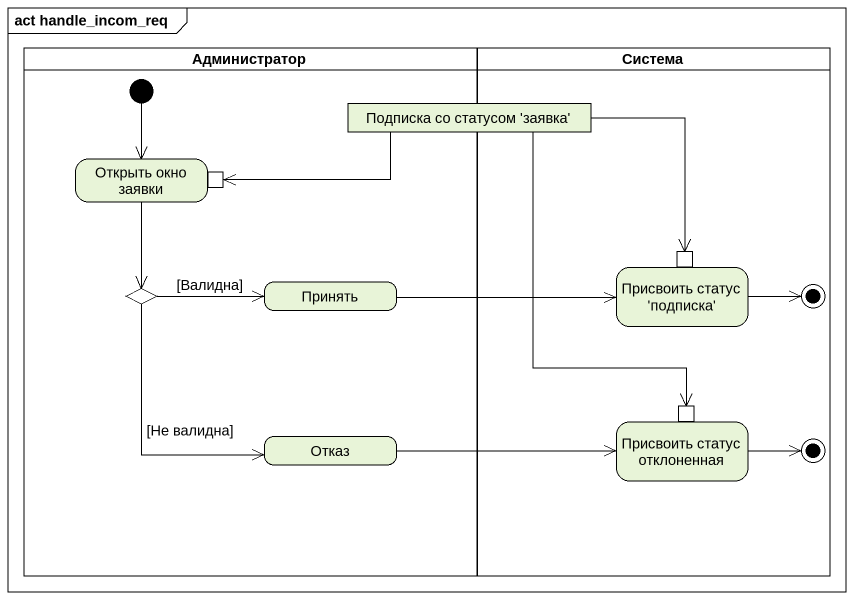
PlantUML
@startuml
mainframe act handle_incom_req
hide empty description
state Администратор <<partition>> {
  state "Открыть окно заявки" as Открыть_окно_заявки {
    state pin1 <<inputPin>>
  }
  state choice1 <<choice>>
  state Принять
  state Отказ
  [*] --> Открыть_окно_заявки
}
state Система <<partition>> {
  state "Присвоить статус 'подписка'" as Присвоить_статус_подписка {
    state pin2 <<inputPin>>
  }
  state final1 <<end>>
  state "Присвоить статус отклоненная" as Присвоить_статус_отклоненная {
    state pin3 <<inputPin>>
  }
  state final2 <<end>>
}
state "Подписка со статусом 'заявка'" as Подписка_со_статусом_заявка <<object>>
Подписка_со_статусом_заявка -left-> pin1
Подписка_со_статусом_заявка --> pin2
Подписка_со_статусом_заявка --> pin3
Открыть_окно_заявки --> choice1
choice1 -right-> Принять : [Валидна]
choice1 --> Отказ : [Не валидна]
Принять -right-> Присвоить_статус_подписка
Присвоить_статус_подписка -right-> final1
Отказ -right-> Присвоить_статус_отклоненная
Присвоить_статус_отклоненная -right-> final2
@enduml
